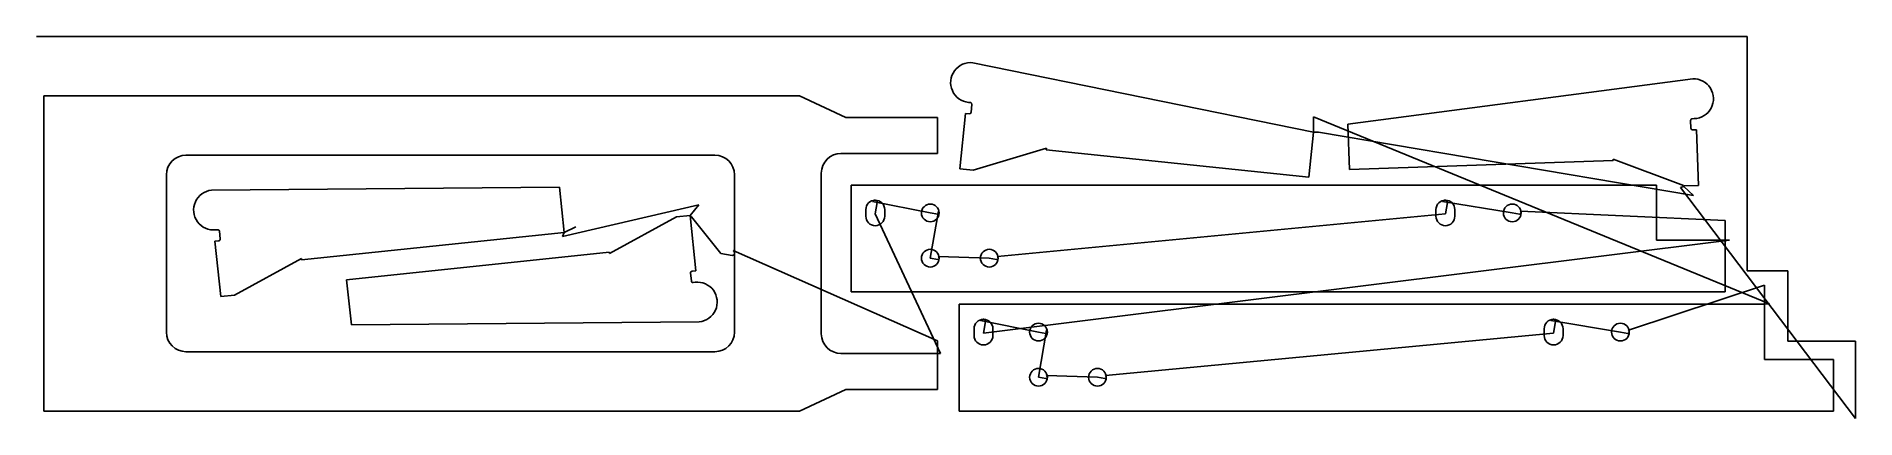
# Model space of a CAD drawing. Header units: metres. Extents: x 0 to 4627, y 0 to 972.
import ezdxf

# ---------------------------------------------------------------- set-up
doc = ezdxf.new("R2010")
doc.units = ezdxf.units.M

msp = doc.modelspace()

# ---------------------------------------------------------------- linework, layer by layer
at = {"layer": 'TOOL_0'}
for p, q in [((1.003, 972.083), (0.003, 972.083)), ((4350.835, 972.083), (1.003, 972.083)), ((4350.835, 376.035), (4350.835, 972.083)), ((2381.261, 905.138), (3248.258, 728.475)), ((3335.255, 748.547), (4212.463, 864.301)), ((19.001, 19.001), (19.001, 821.201)), ((19.001, 821.201), (1940.745, 821.201)), ((1940.745, 821.201), (2058.745, 766.201)), ((2375.588, 803.675), (2370.615, 804.198)), ((2377.279, 779.114), (2379.37, 799.004)), ((2058.745, 766.201), (2292.001, 766.201)), ((2292.001, 766.201), (2292.001, 674.601)), ((2348.12, 635.626), (2362.911, 776.351)), ((2362.911, 776.351), (2372.608, 775.332)), ((4407.209, 291.66), (3248.256, 767.571)), ((3248.256, 767.571), (3248.256, 728.476)), ((3339.283, 633.186), (3335.255, 748.547)), ((4206.946, 758.293), (4207.644, 738.305)), ((4216.042, 762.864), (4211.045, 762.689)), ((3248.256, 728.476), (3236.19, 613.677)), ((3248.258, 728.475), (3260.55, 728.089)), ((3260.55, 728.089), (4214.484, 567.506)), ((4212.04, 734.206), (4221.784, 734.546)), ((4221.784, 734.546), (4226.722, 593.132)), ((1725.501, 670.101), (380.501, 670.101)), ((2292.001, 674.601), (2046.251, 674.601)), ((2568.748, 687.473), (2382.829, 631.978)), ((2568.369, 683.868), (2568.748, 687.473)), ((3236.19, 613.677), (2568.369, 683.868)), ((4010.374, 656.621), (3339.283, 633.186)), ((4189.034, 592.971), (4010.247, 660.244)), ((4010.247, 660.244), (4010.374, 656.621)), ((330.501, 620.101), (330.501, 220.101)), ((1775.501, 420.101), (1775.501, 620.101)), ((1996.251, 624.601), (1996.251, 215.601)), ((2382.829, 631.978), (2348.12, 635.626)), ((445.355, 580.951), (1330.136, 588.408)), ((1330.136, 588.408), (1342.202, 473.609)), ((2071.907, 322.084), (2071.907, 594.084)), ((2071.907, 594.084), (4119.907, 594.084)), ((4119.907, 594.084), (4119.907, 453.584)), ((4189.523, 590.009), (4181.291, 587.614)), ((4181.291, 587.614), (4626.638, -0.002)), ((4189.522, 590.009), (4189.034, 592.971)), ((4214.484, 567.506), (4189.522, 590.009)), ((4191.843, 591.914), (4189.523, 590.009)), ((4226.722, 593.132), (4191.843, 591.914)), ((1337.991, 463.093), (1684.335, 543.705)), ((1457.283, 419.921), (1627.601, 512.858)), ((1627.601, 512.858), (1662.31, 516.506)), ((1684.335, 543.705), (1662.309, 516.505)), ((1662.309, 516.505), (1677.1, 375.78)), ((1662.31, 516.506), (1666.196, 513.359)), ((1666.196, 513.359), (1740.501, 420.101)), ((2109.407, 531.584), (2109.407, 514.584)), ((2126.233, 552.551), (2273.407, 523.084)), ((2133.407, 520.584), (2138.337, 549.751)), ((2299.121, 165.182), (2133.407, 520.584)), ((2157.407, 514.584), (2157.407, 531.584)), ((2293.957, 527.696), (2273.407, 408.084)), ((2273.407, 523.084), (2292.157, 519.915)), ((2443.957, 412.696), (3583.407, 520.584)), ((3559.407, 531.584), (3559.407, 514.584)), ((3576.233, 552.551), (3753.407, 523.084)), ((3583.407, 520.584), (3588.337, 549.751)), ((3607.407, 514.584), (3607.407, 531.584)), ((3753.407, 523.084), (3772.157, 519.915)), ((3773.957, 527.696), (4294.907, 503.919)), ((460.902, 480.526), (455.929, 480.003)), ((467.664, 456.854), (465.573, 476.744)), ((1342.203, 473.61), (674.382, 403.419)), ((1342.202, 473.609), (1337.991, 463.093)), ((1371.848, 487.733), (1342.203, 473.61)), ((4294.907, 503.919), (4294.907, 453.584)), ((454.185, 451.164), (463.882, 452.183)), ((468.976, 310.439), (454.185, 451.164)), ((789.083, 353.335), (1456.904, 423.526)), ((1456.904, 423.526), (1457.283, 419.921)), ((1740.501, 420.101), (1769.668, 415.171)), ((1772.468, 427.275), (2292.001, 198.022)), ((1775.501, 220.101), (1775.501, 420.101)), ((4305.643, 453.584), (2408.532, 217.501)), ((4119.907, 453.584), (4294.907, 453.584)), ((4294.907, 453.584), (4294.907, 322.084)), ((4294.907, 453.584), (4305.643, 453.584)), ((674.003, 407.024), (503.685, 314.087)), ((674.382, 403.419), (674.003, 407.024)), ((1677.1, 375.78), (1667.403, 374.761)), ((2273.407, 408.084), (2292.157, 404.915)), ((2293.957, 412.696), (2423.407, 408.084)), ((2423.407, 408.084), (2442.157, 404.915)), ((4454.513, 376.035), (4350.835, 376.035)), ((4454.513, 197.097), (4454.513, 376.035)), ((801.149, 238.536), (789.083, 353.335)), ((1663.621, 370.09), (1665.712, 350.2)), ((1670.383, 346.418), (1675.356, 346.941)), ((4049.082, 224.613), (4395.032, 339.772)), ((4395.032, 339.772), (4395.032, 291.001)), ((503.685, 314.087), (468.976, 310.439)), ((4294.907, 322.084), (2071.907, 322.084)), ((2347.032, 19.001), (2347.032, 291.001)), ((2347.032, 291.001), (4395.032, 291.001)), ((4395.032, 291.001), (4407.209, 291.66)), ((4395.032, 291.001), (4395.032, 150.501)), ((1685.93, 245.993), (801.149, 238.536)), ((2401.358, 249.468), (2548.532, 220.001)), ((2408.532, 217.501), (2413.462, 246.668)), ((3851.358, 249.468), (4028.532, 220.001)), ((3858.532, 217.501), (3863.462, 246.668)), ((2292.001, 198.022), (2292.001, 165.601)), ((2384.532, 228.501), (2384.532, 211.501)), ((2432.532, 211.501), (2432.532, 228.501)), ((2569.082, 224.613), (2548.532, 105.001)), ((2548.532, 220.001), (2567.282, 216.832)), ((2719.082, 109.613), (3858.532, 217.501)), ((3834.532, 228.501), (3834.532, 211.501)), ((3882.532, 211.501), (3882.532, 228.501)), ((4028.532, 220.001), (4047.282, 216.832)), ((4626.638, 197.097), (4454.513, 197.097)), ((4626.638, 0.998), (4626.638, 197.097)), ((380.501, 170.101), (1725.501, 170.101)), ((2046.251, 165.601), (2292.001, 165.601)), ((2292.001, 165.601), (2292.001, 74.001)), ((2292.001, 165.601), (2299.121, 165.182)), ((4395.032, 150.501), (4570.032, 150.501)), ((4570.032, 150.501), (4570.032, 19.001)), ((2548.532, 105.001), (2567.282, 101.832)), ((2569.082, 109.613), (2698.532, 105.001)), ((2698.532, 105.001), (2717.282, 101.832)), ((2058.745, 74.001), (1940.745, 19.001)), ((2292.001, 74.001), (2058.745, 74.001)), ((1940.745, 19.001), (19.001, 19.001)), ((4570.032, 19.001), (2347.032, 19.001)), ((4626.638, -0.002), (4626.638, 0.998)), ((4626.638, 0.998), (4626.638, -0.002)), ((4626.638, -0.002), (4626.638, 0.998))]:
    msp.add_line(p, q, dxfattribs=at)
for centre, radius, start, end in [((2375.92, 854.67), 50.75, 83.958906, 263.999799), ((4214.27, 813.583), 50.75, 272.000963, 92.040493), ((2375.143, 799.448), 4.25, 354.003695, 83.990288), ((2373.052, 779.559), 4.25, 264.003695, 353.990288), ((4211.193, 758.442), 4.25, 91.995843, 182.009317), ((4211.891, 738.453), 4.25, 181.995843, 272.009317), ((380.501, 620.101), 50, 90, 180), ((1725.501, 620.101), 50, 0, 90), ((2046.251, 624.601), 50, 90, 180), ((450.624, 530.475), 50.75, 95.959309, 276.000201), ((2133.407, 531.584), 24, 90, 180), ((2133.407, 545.584), 10, 90, 135.838652), ((2133.407, 550.584), 5, 350.409571, 90), ((2133.407, 531.584), 24, 0, 90), ((3583.407, 531.584), 24, 90, 180), ((3583.407, 545.584), 10, 90, 135.838652), ((3583.407, 550.584), 5, 350.409571, 90), ((3583.407, 531.584), 24, 0, 90), ((2133.407, 514.584), 24, 180, 0), ((2273.407, 523.084), 22.5, 0, 180), ((2273.407, 523.084), 22.5, 180, 0), ((2292.693, 523.084), 3.214, 260.399934, 0), ((2289.478, 523.084), 6.429, 0, 45.838169), ((3583.407, 514.584), 24, 180, 0), ((3753.407, 523.084), 22.5, 0, 180), ((3753.407, 523.084), 22.5, 180, 0), ((3772.693, 523.084), 3.214, 260.399934, 0), ((3769.478, 523.084), 6.429, 0, 45.838169), ((461.346, 476.3), 4.25, 5.996305, 95.997714), ((463.438, 456.41), 4.25, 275.996305, 5.997714), ((1770.501, 420.101), 5, 260.409571, 0), ((1765.501, 420.101), 10, 0, 45.838652), ((2273.407, 408.084), 22.5, 0, 180), ((2423.407, 408.084), 22.5, 0, 180), ((1667.847, 370.534), 4.25, 95.996305, 185.997714), ((2273.407, 408.084), 22.5, 180, 0), ((2292.693, 408.084), 3.214, 260.399934, 0), ((2289.478, 408.084), 6.429, 0, 45.838169), ((2423.407, 408.084), 22.5, 180, 0), ((2442.693, 408.084), 3.214, 260.399934, 0), ((2439.478, 408.084), 6.429, 0, 45.838169), ((1669.939, 350.644), 4.25, 185.996305, 275.997714), ((1680.661, 296.469), 50.75, 275.959309, 96.000201), ((2408.532, 228.501), 24, 90, 180), ((2408.532, 242.501), 10, 90, 135.838652), ((2408.532, 247.501), 5, 350.409571, 90), ((2408.532, 228.501), 24, 0, 90), ((2548.532, 220.001), 22.5, 0, 180), ((3858.532, 228.501), 24, 90, 180), ((3858.532, 242.501), 10, 90, 135.838652), ((3858.532, 247.501), 5, 350.409571, 90), ((3858.532, 228.501), 24, 0, 90), ((4028.532, 220.001), 22.5, 0, 180), ((380.501, 220.101), 50, 180, 270), ((1725.501, 220.101), 50, 270, 0), ((2046.251, 215.601), 50, 180, 270), ((2408.532, 211.501), 24, 180, 0), ((2548.532, 220.001), 22.5, 180, 0), ((2567.818, 220.001), 3.214, 260.399934, 0), ((2564.603, 220.001), 6.429, 0, 45.838169), ((3858.532, 211.501), 24, 180, 0), ((4028.532, 220.001), 22.5, 180, 0), ((4047.818, 220.001), 3.214, 260.399934, 0), ((4044.603, 220.001), 6.429, 0, 45.838169), ((2548.532, 105.001), 22.5, 0, 180), ((2548.532, 105.001), 22.5, 180, 0), ((2567.818, 105.001), 3.214, 260.399934, 0), ((2564.603, 105.001), 6.429, 0, 45.838169), ((2698.532, 105.001), 22.5, 0, 180), ((2698.532, 105.001), 22.5, 180, 0), ((2717.818, 105.001), 3.214, 260.399934, 0), ((2714.603, 105.001), 6.429, 0, 45.838169)]:
    msp.add_arc(centre, radius, start, end, dxfattribs=at)

doc.saveas('drawing.dxf')
